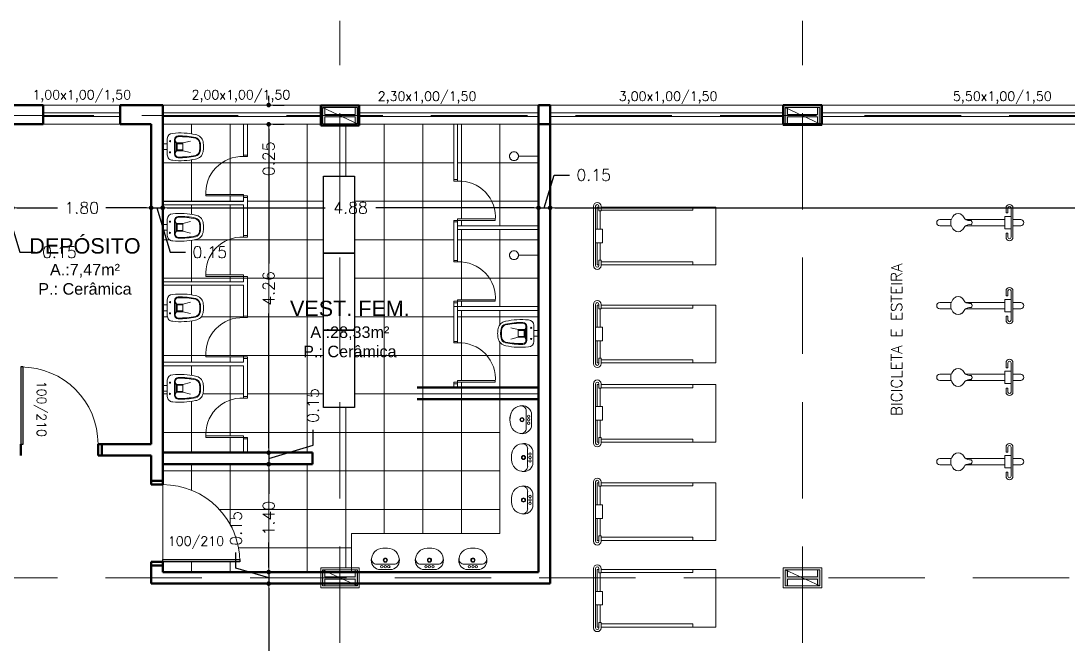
# Model space of a CAD drawing. Header units: millimetres. Extents: x 873 to 1072, y 159 to 369.
# Drawn here: x 959.14 to 972.72, y 185.59 to 193.68 of the extents above; entities that cross this region are included whole.
import ezdxf

# ---------------------------------------------------------------- set-up
doc = ezdxf.new("R2010")
doc.units = ezdxf.units.MM
doc.header["$LTSCALE"] = 10
doc.header["$PDMODE"] = 34
doc.linetypes.add('DASHDOT', pattern=[25.4, 12.7, -6.35, 0, -6.35])
doc.linetypes.add('DASHED2', pattern=[0.375, 0.25, -0.125])
doc.layers.get('0').update_dxf_attribs({"color": 90})
for name, color, linetype, lineweight in [('cinza 03', 252, 'Continuous', 13), ('COTA', 90, 'Continuous', 9), ('Esquadrias', 180, 'Continuous', 30), ('HID', 16, 'Continuous', 20), ('linha estutura', 252, 'Continuous', 13), ('MOB', 90, 'Continuous', 13), ('Mobilia', 90, 'Continuous', 13), ('MOVEIS', 90, 'Continuous', 13), ('PAREDES', 50, 'Continuous', 50), ('PAREDES 2', 50, 'Continuous', 50), ('Pilares', 16, 'Continuous', 20), ('pn 02', 16, 'Continuous', 20), ('PN-01', 90, 'Continuous', 13), ('PN-03', 180, 'Continuous', 30), ('SANITARIOS', 90, 'Continuous', 13), ('texto', 16, 'Continuous', 20)]:
    doc.layers.add(name, color=color, linetype=linetype, lineweight=lineweight)
doc.styles.get("Standard").update_dxf_attribs({"font": 'simplex.shx'})
doc.dimstyles.new('1-100', dxfattribs={"dimtxt": 0.15, "dimasz": 0.06, "dimexe": 0.2, "dimexo": 0.1, "dimgap": 0.1, "dimtad": 0, "dimzin": 0, "dimdsep": 46, "dimtxsty": 'Standard', "dimblk": 'DOT', "dimcen": 0.09, "dimclrd": 90, "dimclre": 90, "dimclrt": 16, "dimadec": 0, "dimazin": 0, "dimtfac": 1, "dimtofl": 0, "dimtmove": 0, "dimatfit": 3, "dimldrblk": 'DOT', "dimfxl": 0, "dimtolj": 1, "dimtzin": 0, "dimarcsym": 0})

# ---------------------------------------------------------------- blocks, each defined once
blk = doc.blocks.new('carraro-vaso-P')
at = {"layer": 'SANITARIOS'}
for p, q in [((-0.043, 0), (0.042, 0)), ((-0.043, 0), (-0.043, -0.01)), ((0.042, 0), (0.042, -0.01)), ((-0.105, -0.06), (0, -0.06)), ((-0.043, -0.01), (0.042, -0.01)), ((-0.038, -0.01), (-0.038, -0.06)), ((0, -0.06), (0.105, -0.06)), ((0.037, -0.01), (0.037, -0.06))]:
    blk.add_line(p, q, dxfattribs=at)
at = {"layer": 'SANITARIOS', "color": 7}
for p, q in [((-0.05, -0.178), (-0.078, -0.164)), ((-0.05, -0.263), (-0.075, -0.359)), ((0.05, -0.178), (0.078, -0.164)), ((0.05, -0.263), (0.074, -0.359))]:
    blk.add_line(p, q, dxfattribs=at)
at = {"layer": 'SANITARIOS', "color": 8}
for p, q in [((-0.05, -0.178), (-0.05, -0.263)), ((-0.05, -0.178), (0.05, -0.178)), ((-0.05, -0.263), (0.05, -0.263)), ((-0.04, -0.188), (-0.04, -0.263)), ((-0.04, -0.188), (0.04, -0.188)), ((0.04, -0.188), (0.04, -0.263)), ((0.05, -0.178), (0.05, -0.263))]:
    blk.add_line(p, q, dxfattribs=at)
at = {"layer": 'SANITARIOS'}
blk.add_lwpolyline([(0, -0.492, -0.052452), (-0.058, -0.486, -0.283821), (-0.121, -0.428, -0.055409), (-0.142, -0.202, -0.40571), (-0.092, -0.153), (0, -0.153), (0.092, -0.153, -0.40571), (0.142, -0.202, -0.055409), (0.121, -0.428, -0.283821), (0.058, -0.486, -0.052452), (0, -0.492, -0.051673)], format="xyb", dxfattribs=at)
at = {"layer": 'SANITARIOS', "color": 7}
blk.add_lwpolyline([(0, -0.482, -0.052555), (-0.056, -0.476, -0.282834), (-0.112, -0.426, -0.055302), (-0.132, -0.202, -0.405417), (-0.092, -0.163), (0.092, -0.163, -0.405417), (0.132, -0.202, -0.055302), (0.111, -0.426, -0.282834), (0.056, -0.476, -0.052555), (0, -0.482, -0.052555)], format="xyb", dxfattribs=at)
at = {"layer": 'SANITARIOS', "color": 8}
for centre in [(-0.073, -0.095), (0.072, -0.095)]:
    blk.add_circle(centre, 0.0075, dxfattribs=at)
at = {"layer": 'SANITARIOS'}
for centre, radius, start, end in [((0.755, -0.228), 0.935, 174.0046, 192.2109), ((-0.105, -0.13), 0.07, 90, 180), ((0.105, -0.13), 0.07, 0, 90), ((-0.755, -0.228), 0.935, 347.7891, 5.9954), ((-0.045, -0.41), 0.115, 187.7128, 260.2946), ((0, -0.216), 0.314, 258.1908, 270.023), ((0, -0.216), 0.314, 269.977, 281.8092), ((0.045, -0.41), 0.115, 279.7054, 352.2872)]:
    blk.add_arc(centre, radius, start, end, dxfattribs=at)
blk = doc.blocks.new('PIA')
at = {"layer": 'SANITARIOS'}
for q in [(930.986, 331.097), (931.211, 331.097)]:
    blk.add_line((931.098, 331.097), q, dxfattribs=at)
blk.add_lwpolyline([(931.188, 331.165), (931.008, 331.165)], dxfattribs=at)
blk.add_lwpolyline([(930.984, 330.914, 0.140097), (931.098, 330.886)], format="xyb", dxfattribs=at)
at = {"layer": 'SANITARIOS', "color": 7}
for centre, radius in [((931.053, 331.129), 0.0158), ((931.098, 331.129), 0.0158), ((931.143, 331.129), 0.0158), ((931.098, 331.043), 0.027)]:
    blk.add_circle(centre, radius, dxfattribs=at)
at = {"layer": 'SANITARIOS', "color": 8}
blk.add_circle((931.098, 331.043), 0.0203, dxfattribs=at)
at = {"layer": 'SANITARIOS'}
for centre, radius, start, end in [((931.04, 331.045), 0.124, 104.7967, 191.2251), ((931.157, 331.045), 0.124, 348.7749, 75.2033), ((930.986, 331.03), 0.0675, 90, 187.2354), ((931.06, 331.035), 0.142, 185.4529, 237.5567), ((931.211, 331.03), 0.0675, 352.7646, 90), ((931.136, 331.035), 0.142, 302.4433, 354.5471), ((931.092, 331.1), 0.214, 239.8755, 271.7757), ((931.105, 331.1), 0.214, 268.2243, 300.1245)]:
    blk.add_arc(centre, radius, start, end, dxfattribs=at)
blk = doc.blocks.new('_DOT')
at = {"color": 0, "linetype": 'ByBlock'}
blk.add_line((-0.5, 0), (-1, 0), dxfattribs=at)
at = {"color": 0, "linetype": 'ByBlock', "const_width": 0.5}
blk.add_lwpolyline([(-0.25, 0, 1), (0.25, 0, 1)], format="xyb", close=True, dxfattribs=at)
blk = doc.blocks.new('*D145')
at = {"layer": 'Defpoints', "color": 0}
for p in [(958.88, 191.253), (959.03, 191.253), (959.03, 191.253)]:
    blk.add_point(p, dxfattribs=at)
at = {"layer": 'linha estutura', "color": 90, "lineweight": -2}
for p, q in [((958.82, 191.253), (958.76, 191.253)), ((958.88, 191.253), (959.03, 191.253)), ((958.955, 191.253), (959.127, 190.678)), ((959.09, 191.253), (959.15, 191.253)), ((958.88, 191.153), (958.88, 191.053)), ((959.03, 191.153), (959.03, 191.053)), ((959.127, 190.678), (959.327, 190.678))]:
    blk.add_line(p, q, dxfattribs=at)
at = {"layer": 'linha estutura', "color": 90, "lineweight": -2, "xscale": 0.06, "yscale": 0.06, "zscale": 0.06}
blk.add_blockref('_DOT', (958.88, 191.253), dxfattribs=at)
at = {"layer": 'linha estutura', "color": 90, "lineweight": -2, "xscale": 0.06, "yscale": 0.06, "zscale": 0.06, "rotation": 180}
blk.add_blockref('_DOT', (959.03, 191.253), dxfattribs=at)
at = {"layer": 'linha estutura', "color": 16, "insert": (959.641, 190.678), "char_height": 0.15, "attachment_point": 5}
blk.add_mtext('\\A1;0.15', dxfattribs=at)
blk = doc.blocks.new('*D146')
at = {"layer": 'Defpoints', "color": 0}
for p in [(959.03, 191.253), (960.83, 191.253), (960.83, 191.253)]:
    blk.add_point(p, dxfattribs=at)
at = {"layer": 'linha estutura', "color": 90, "lineweight": -2}
for p, q in [((959.09, 191.253), (959.615, 191.253)), ((960.77, 191.253), (960.244, 191.253)), ((959.03, 191.153), (959.03, 191.053)), ((960.83, 191.153), (960.83, 191.053))]:
    blk.add_line(p, q, dxfattribs=at)
at = {"layer": 'linha estutura', "color": 90, "lineweight": -2, "xscale": 0.06, "yscale": 0.06, "zscale": 0.06, "rotation": 180}
blk.add_blockref('_DOT', (959.03, 191.253), dxfattribs=at)
at = {"layer": 'linha estutura', "color": 90, "lineweight": -2, "xscale": 0.06, "yscale": 0.06, "zscale": 0.06}
blk.add_blockref('_DOT', (960.83, 191.253), dxfattribs=at)
at = {"layer": 'linha estutura', "color": 16, "insert": (959.93, 191.253), "char_height": 0.15, "attachment_point": 5}
blk.add_mtext('\\A1;1.80', dxfattribs=at)
blk = doc.blocks.new('*D147')
at = {"layer": 'Defpoints', "color": 0}
for p in [(960.83, 191.253), (960.98, 191.253), (960.98, 191.253)]:
    blk.add_point(p, dxfattribs=at)
at = {"layer": 'linha estutura', "color": 90, "lineweight": -2}
for p, q in [((960.77, 191.253), (960.71, 191.253)), ((960.83, 191.253), (960.98, 191.253)), ((960.905, 191.253), (961.077, 190.678)), ((961.04, 191.253), (961.1, 191.253)), ((960.83, 191.153), (960.83, 191.053)), ((960.98, 191.153), (960.98, 191.053)), ((961.077, 190.678), (961.277, 190.678))]:
    blk.add_line(p, q, dxfattribs=at)
at = {"layer": 'linha estutura', "color": 90, "lineweight": -2, "xscale": 0.06, "yscale": 0.06, "zscale": 0.06}
blk.add_blockref('_DOT', (960.83, 191.253), dxfattribs=at)
at = {"layer": 'linha estutura', "color": 90, "lineweight": -2, "xscale": 0.06, "yscale": 0.06, "zscale": 0.06, "rotation": 180}
blk.add_blockref('_DOT', (960.98, 191.253), dxfattribs=at)
at = {"layer": 'linha estutura', "color": 16, "insert": (961.591, 190.678), "char_height": 0.15, "attachment_point": 5}
blk.add_mtext('\\A1;0.15', dxfattribs=at)
blk = doc.blocks.new('*D148')
at = {"layer": 'Defpoints', "color": 0}
for p in [(960.98, 191.253), (965.855, 191.253), (965.855, 191.253)]:
    blk.add_point(p, dxfattribs=at)
at = {"layer": 'linha estutura', "color": 90, "lineweight": -2}
for p, q in [((965.855, 191.353), (965.855, 191.453)), ((961.04, 191.253), (963.089, 191.253)), ((965.795, 191.253), (963.746, 191.253)), ((960.98, 191.153), (960.98, 191.053))]:
    blk.add_line(p, q, dxfattribs=at)
at = {"layer": 'linha estutura', "color": 90, "lineweight": -2, "xscale": 0.06, "yscale": 0.06, "zscale": 0.06, "rotation": 180}
blk.add_blockref('_DOT', (960.98, 191.253), dxfattribs=at)
at = {"layer": 'linha estutura', "color": 90, "lineweight": -2, "xscale": 0.06, "yscale": 0.06, "zscale": 0.06}
blk.add_blockref('_DOT', (965.855, 191.253), dxfattribs=at)
at = {"layer": 'linha estutura', "color": 16, "insert": (963.417, 191.253), "char_height": 0.15, "attachment_point": 5}
blk.add_mtext('\\A1;4.88', dxfattribs=at)
blk = doc.blocks.new('*D149')
at = {"layer": 'Defpoints', "color": 0}
for p in [(965.855, 191.253), (966.005, 191.253), (966.005, 191.253)]:
    blk.add_point(p, dxfattribs=at)
at = {"layer": 'linha estutura', "color": 90, "lineweight": -2}
for p, q in [((965.93, 191.253), (966.057, 191.678)), ((966.057, 191.678), (966.257, 191.678)), ((965.855, 191.353), (965.855, 191.453)), ((966.005, 191.353), (966.005, 191.453)), ((965.795, 191.253), (965.735, 191.253)), ((965.855, 191.253), (966.005, 191.253)), ((966.065, 191.253), (966.125, 191.253))]:
    blk.add_line(p, q, dxfattribs=at)
at = {"layer": 'linha estutura', "color": 90, "lineweight": -2, "xscale": 0.06, "yscale": 0.06, "zscale": 0.06}
blk.add_blockref('_DOT', (965.855, 191.253), dxfattribs=at)
at = {"layer": 'linha estutura', "color": 90, "lineweight": -2, "xscale": 0.06, "yscale": 0.06, "zscale": 0.06, "rotation": 180}
blk.add_blockref('_DOT', (966.005, 191.253), dxfattribs=at)
at = {"layer": 'linha estutura', "color": 16, "insert": (966.571, 191.678), "char_height": 0.15, "attachment_point": 5}
blk.add_mtext('\\A1;0.15', dxfattribs=at)
blk = doc.blocks.new('*D150')
at = {"layer": 'Defpoints', "color": 0}
for p in [(966.005, 191.253), (987.155, 191.253), (987.155, 191.253)]:
    blk.add_point(p, dxfattribs=at)
at = {"layer": 'linha estutura', "color": 90, "lineweight": -2}
for p, q in [((966.005, 191.353), (966.005, 191.453)), ((987.155, 191.353), (987.155, 191.453)), ((966.065, 191.253), (976.208, 191.253)), ((987.095, 191.253), (976.951, 191.253))]:
    blk.add_line(p, q, dxfattribs=at)
at = {"layer": 'linha estutura', "color": 90, "lineweight": -2, "xscale": 0.06, "yscale": 0.06, "zscale": 0.06, "rotation": 180}
blk.add_blockref('_DOT', (966.005, 191.253), dxfattribs=at)
at = {"layer": 'linha estutura', "color": 90, "lineweight": -2, "xscale": 0.06, "yscale": 0.06, "zscale": 0.06}
blk.add_blockref('_DOT', (987.155, 191.253), dxfattribs=at)
at = {"layer": 'linha estutura', "color": 16, "insert": (976.58, 191.253), "char_height": 0.15, "attachment_point": 5}
blk.add_mtext('\\A1;21.15', dxfattribs=at)
blk = doc.blocks.new('*D164')
at = {"layer": 'Defpoints', "color": 0}
for p in [(962.312, 192.587), (962.312, 192.337), (962.355, 192.337)]:
    blk.add_point(p, dxfattribs=at)
at = {"layer": 'linha estutura', "color": 90, "lineweight": -2}
for p, q in [((962.355, 192.647), (962.355, 192.707)), ((962.412, 192.587), (962.555, 192.587)), ((962.412, 192.337), (962.555, 192.337)), ((962.355, 192.277), (962.355, 192.217))]:
    blk.add_line(p, q, dxfattribs=at)
at = {"layer": 'linha estutura', "color": 90, "lineweight": -2, "xscale": 0.06, "yscale": 0.06, "zscale": 0.06}
for p, rotation in [((962.355, 192.587), 270), ((962.355, 192.337), 90)]:
    blk.add_blockref('_DOT', p, dxfattribs=dict(at, rotation=rotation))
at = {"layer": 'linha estutura', "color": 16, "insert": (962.355, 191.889), "char_height": 0.15, "attachment_point": 5, "rotation": 90}
blk.add_mtext('\\A1;0.25', dxfattribs=at)
blk = doc.blocks.new('*D165')
at = {"layer": 'Defpoints', "color": 0}
for p in [(962.312, 192.337), (962.355, 188.075), (962.355, 188.075)]:
    blk.add_point(p, dxfattribs=at)
at = {"layer": 'linha estutura', "color": 90, "lineweight": -2}
for p, q in [((962.412, 192.337), (962.555, 192.337)), ((962.355, 192.277), (962.355, 190.531)), ((962.355, 188.135), (962.355, 189.881)), ((962.455, 188.075), (962.555, 188.075))]:
    blk.add_line(p, q, dxfattribs=at)
at = {"layer": 'linha estutura', "color": 90, "lineweight": -2, "xscale": 0.06, "yscale": 0.06, "zscale": 0.06}
for p, rotation in [((962.355, 192.337), 90), ((962.355, 188.075), 270)]:
    blk.add_blockref('_DOT', p, dxfattribs=dict(at, rotation=rotation))
at = {"layer": 'linha estutura', "color": 16, "insert": (962.355, 190.206), "char_height": 0.15, "attachment_point": 5, "rotation": 90}
blk.add_mtext('\\A1;4.26', dxfattribs=at)
blk = doc.blocks.new('*D166')
at = {"layer": 'Defpoints', "color": 0}
for p in [(962.355, 188.075), (962.355, 187.925), (962.355, 187.925)]:
    blk.add_point(p, dxfattribs=at)
at = {"layer": 'linha estutura', "color": 90, "lineweight": -2}
for p, q in [((962.93, 188.172), (962.93, 188.372)), ((962.355, 188.135), (962.355, 188.195)), ((962.355, 188), (962.93, 188.172)), ((962.355, 188.075), (962.355, 187.925)), ((962.455, 188.075), (962.555, 188.075)), ((962.355, 187.865), (962.355, 187.805)), ((962.455, 187.925), (962.555, 187.925))]:
    blk.add_line(p, q, dxfattribs=at)
at = {"layer": 'linha estutura', "color": 90, "lineweight": -2, "xscale": 0.06, "yscale": 0.06, "zscale": 0.06}
for p, rotation in [((962.355, 188.075), 270), ((962.355, 187.925), 90)]:
    blk.add_blockref('_DOT', p, dxfattribs=dict(at, rotation=rotation))
at = {"layer": 'linha estutura', "color": 16, "insert": (962.93, 188.687), "char_height": 0.15, "attachment_point": 5, "rotation": 90}
blk.add_mtext('\\A1;0.15', dxfattribs=at)
blk = doc.blocks.new('*D167')
at = {"layer": 'Defpoints', "color": 0}
for p in [(962.355, 187.925), (962.355, 186.525), (962.355, 186.525)]:
    blk.add_point(p, dxfattribs=at)
at = {"layer": 'linha estutura', "color": 90, "lineweight": -2}
for p, q in [((962.355, 187.865), (962.355, 187.539)), ((962.455, 187.925), (962.555, 187.925)), ((962.355, 186.585), (962.355, 186.911)), ((962.255, 186.525), (962.155, 186.525))]:
    blk.add_line(p, q, dxfattribs=at)
at = {"layer": 'linha estutura', "color": 90, "lineweight": -2, "xscale": 0.06, "yscale": 0.06, "zscale": 0.06}
for p, rotation in [((962.355, 187.925), 90), ((962.355, 186.525), 270)]:
    blk.add_blockref('_DOT', p, dxfattribs=dict(at, rotation=rotation))
at = {"layer": 'linha estutura', "color": 16, "insert": (962.355, 187.225), "char_height": 0.15, "attachment_point": 5, "rotation": 90}
blk.add_mtext('\\A1;1.40', dxfattribs=at)
blk = doc.blocks.new('*D168')
at = {"layer": 'Defpoints', "color": 0}
for p in [(962.355, 186.525), (962.355, 186.375), (962.355, 186.375)]:
    blk.add_point(p, dxfattribs=at)
at = {"layer": 'linha estutura', "color": 90, "lineweight": -2}
for p, q in [((961.93, 186.577), (961.93, 186.777)), ((962.355, 186.585), (962.355, 186.645)), ((962.355, 186.45), (961.93, 186.577)), ((962.255, 186.525), (962.155, 186.525)), ((962.355, 186.525), (962.355, 186.375)), ((962.255, 186.375), (962.155, 186.375)), ((962.355, 186.315), (962.355, 186.255))]:
    blk.add_line(p, q, dxfattribs=at)
at = {"layer": 'linha estutura', "color": 90, "lineweight": -2, "xscale": 0.06, "yscale": 0.06, "zscale": 0.06}
for p, rotation in [((962.355, 186.525), 270), ((962.355, 186.375), 90)]:
    blk.add_blockref('_DOT', p, dxfattribs=dict(at, rotation=rotation))
at = {"layer": 'linha estutura', "color": 16, "insert": (961.93, 187.092), "char_height": 0.15, "attachment_point": 5, "rotation": 90}
blk.add_mtext('\\A1;0.15', dxfattribs=at)
blk = doc.blocks.new('*D169')
at = {"layer": 'Defpoints', "color": 0}
for p in [(962.355, 186.375), (962.355, 181.125), (962.355, 181.125)]:
    blk.add_point(p, dxfattribs=at)
at = {"layer": 'linha estutura', "color": 90, "lineweight": -2}
for p, q in [((962.255, 186.375), (962.155, 186.375)), ((962.355, 186.315), (962.355, 184.079)), ((962.355, 181.185), (962.355, 183.421)), ((962.255, 181.125), (962.155, 181.125))]:
    blk.add_line(p, q, dxfattribs=at)
at = {"layer": 'linha estutura', "color": 90, "lineweight": -2, "xscale": 0.06, "yscale": 0.06, "zscale": 0.06}
for p, rotation in [((962.355, 186.375), 90), ((962.355, 181.125), 270)]:
    blk.add_blockref('_DOT', p, dxfattribs=dict(at, rotation=rotation))
at = {"layer": 'linha estutura', "color": 16, "insert": (962.355, 183.75), "char_height": 0.15, "attachment_point": 5, "rotation": 90}
blk.add_mtext('\\A1;5.25', dxfattribs=at)

msp = doc.modelspace()

# ---------------------------------------------------------------- hatches: boundary and pattern name
at = {"layer": 'cinza 03'}
h = msp.add_hatch(dxfattribs=at)
h.set_pattern_fill('_USER', color=256, scale=0.5, style=0, double=1, pattern_type=0)
h.set_pattern_definition([(0, (928.8546, 192.33744), (0, 0.5), []), (90, (928.8546, 192.33744), (-0.5, 3e-17), [])])
h.paths.add_polyline_path([(961.539, 191.427), (962.03, 191.427), (962.03, 191.407), (962.08, 191.407), (962.08, 191.387), (962.08, 191.227), (962.08, 190.892), (962.08, 190.872), (962.03, 190.872, 0.440458), (961.539, 190.382), (962.03, 190.382), (962.03, 190.362), (962.08, 190.362), (962.08, 190.342), (962.08, 190.182), (962.08, 189.848), (962.08, 189.828), (962.03, 189.828, 0.440458), (961.539, 189.338), (962.03, 189.338), (962.03, 189.318), (962.08, 189.318), (962.08, 189.298), (962.08, 189.138), (962.08, 188.803), (962.08, 188.783), (962.03, 188.783, 0.440458), (961.539, 188.293), (962.03, 188.293), (962.03, 188.273), (962.08, 188.273), (962.08, 188.253), (962.08, 188.075), (962.925, 188.075), (962.925, 187.925), (960.98, 187.925), (960.98, 187.66, -0.405453), (961.979, 186.69), (961.98, 186.69), (961.98, 186.66), (960.98, 186.66), (960.98, 186.525), (963.03, 186.525), (963.03, 186.58), (963.28, 186.58), (963.28, 188.663), (963.067, 188.663), (963.067, 189.663), (963.067, 190.663), (963.067, 191.663), (963.28, 191.663), (963.28, 192.32), (963.03, 192.32), (963.03, 192.337), (962.08, 192.337), (962.08, 191.937), (962.08, 191.917), (962.03, 191.917, 0.440458)])
h.paths.add_polyline_path([(962.03, 191.917), (962.03, 191.937), (962.03, 192.337), (960.98, 192.337), (960.98, 192.088), (960.99, 192.088), (960.99, 192.083), (961.04, 192.083), (961.04, 192.15, -0.414214), (961.11, 192.22, -0.079608), (961.405, 192.203, -0.327728), (961.503, 192.109, -0.051673), (961.51, 192.044, -0.051673), (961.503, 191.98, -0.327728), (961.405, 191.886, -0.079608), (961.109, 191.87, -0.414214), (961.039, 191.94), (961.04, 192.008), (960.99, 192.008), (960.99, 192.003), (960.98, 192.003), (960.98, 191.337), (962.03, 191.337), (962.03, 191.387), (962.03, 191.407), (961.54, 191.407, -0.453254)], flags=16)
h.paths.add_polyline_path([(962.03, 190.872), (962.03, 190.892), (962.03, 191.292), (960.98, 191.292), (960.98, 191.043), (960.99, 191.043), (960.99, 191.038), (961.04, 191.038), (961.04, 191.105, -0.414214), (961.11, 191.175, -0.079608), (961.405, 191.159, -0.327728), (961.503, 191.064, -0.051673), (961.51, 190.999, -0.051673), (961.503, 190.935, -0.327728), (961.405, 190.841, -0.079608), (961.109, 190.825, -0.414214), (961.039, 190.895), (961.04, 190.963), (960.99, 190.963), (960.99, 190.958), (960.98, 190.958), (960.98, 190.292), (962.03, 190.292), (962.03, 190.342), (962.03, 190.362), (961.54, 190.362, -0.453254)], flags=16)
h.paths.add_polyline_path([(962.03, 189.828), (962.03, 189.848), (962.03, 190.248), (960.98, 190.248), (960.98, 189.998), (960.99, 189.998), (960.99, 189.993), (961.04, 189.993), (961.04, 190.06, -0.414214), (961.11, 190.13, -0.079608), (961.405, 190.114, -0.327728), (961.503, 190.019, -0.051673), (961.51, 189.954, -0.051673), (961.503, 189.89, -0.327728), (961.405, 189.796, -0.079608), (961.109, 189.78, -0.414214), (961.039, 189.85), (961.04, 189.918), (960.99, 189.918), (960.99, 189.913), (960.98, 189.913), (960.98, 189.248), (962.03, 189.248), (962.03, 189.298), (962.03, 189.318), (961.54, 189.318, -0.453254)], flags=16)
h.paths.add_polyline_path([(962.03, 188.783), (962.03, 188.803), (962.03, 189.203), (960.98, 189.203), (960.98, 188.953), (960.99, 188.953), (960.99, 188.948), (961.04, 188.948), (961.04, 189.015, -0.414214), (961.11, 189.085, -0.079608), (961.405, 189.069, -0.327728), (961.503, 188.974, -0.051673), (961.51, 188.909, -0.051673), (961.503, 188.845, -0.327728), (961.405, 188.751, -0.079608), (961.109, 188.735, -0.414214), (961.039, 188.805), (961.04, 188.873), (960.99, 188.873), (960.99, 188.868), (960.98, 188.868), (960.98, 188.075), (962.03, 188.075), (962.03, 188.273), (961.54, 188.273, -0.453254)], flags=16)
h.paths.add_polyline_path([(963.28, 186.58), (963.43, 186.58), (963.43, 187.025), (965.355, 187.025), (965.355, 188.77), (965.855, 188.77), (965.855, 188.92), (964.755, 188.92), (964.755, 188.97), (964.755, 188.99), (964.805, 188.99), (964.805, 189.01), (965.295, 189.01, 0.440458), (964.805, 189.5), (964.755, 189.5), (964.755, 189.52), (964.755, 190.04), (964.805, 190.04), (964.805, 190.06), (965.295, 190.06, 0.440458), (964.805, 190.55), (964.755, 190.55), (964.755, 191.07), (964.755, 191.09), (964.805, 191.09), (964.805, 191.11), (965.295, 191.11, 0.440458), (964.805, 191.6), (964.755, 191.6), (964.755, 192.337), (963.53, 192.337), (963.53, 192.32), (963.28, 192.32), (963.28, 191.663), (963.467, 191.663), (963.467, 190.663), (963.467, 189.663), (963.467, 188.663), (963.28, 188.663)])
h.paths.add_polyline_path([(965.294, 188.99), (964.805, 188.99), (964.805, 188.97), (964.805, 188.92), (965.855, 188.92), (965.855, 189.581), (965.845, 189.581), (965.845, 189.586), (965.795, 189.586), (965.795, 189.518, -0.414214), (965.725, 189.448, -0.079608), (965.43, 189.464, -0.327728), (965.331, 189.558, -0.051673), (965.325, 189.622, -0.051673), (965.331, 189.687, -0.327728), (965.429, 189.782, -0.079608), (965.724, 189.798, -0.414214), (965.794, 189.728), (965.795, 189.661), (965.845, 189.661), (965.845, 189.666), (965.855, 189.666), (965.855, 189.92), (964.805, 189.92), (964.805, 189.52), (964.805, 189.5, -0.453254)])
h.paths.add_polyline_path([(964.805, 190.97), (964.805, 190.55, -0.453254), (965.294, 190.04), (964.805, 190.04), (964.805, 190.02), (964.805, 189.97), (965.855, 189.97), (965.855, 190.638), (965.595, 190.638, -1), (965.479, 190.638, -1), (965.595, 190.638), (965.855, 190.638), (965.855, 190.97)])
h.paths.add_polyline_path([(965.294, 191.09), (964.805, 191.09), (964.805, 191.07), (964.805, 191.02), (965.855, 191.02), (965.855, 191.923), (965.595, 191.923, -1), (965.479, 191.923, -1), (965.595, 191.923), (965.855, 191.923), (965.855, 192.337), (964.805, 192.337), (964.805, 191.6, -0.453254)])
h.paths.add_polyline_path([(962.595, 190.097), (964.222, 190.097), (964.222, 189.172), (962.595, 189.172)], flags=9)
at = {"layer": 'Pilares'}
for points in [[(963.055, 192.555), (963.055, 192.345), (963.085, 192.345), (963.085, 192.435), (963.475, 192.435), (963.475, 192.345), (963.505, 192.345), (963.505, 192.555), (963.475, 192.555), (963.475, 192.465), (963.085, 192.465), (963.085, 192.555)], [(969.055, 192.555), (969.055, 192.345), (969.085, 192.345), (969.085, 192.435), (969.475, 192.435), (969.475, 192.345), (969.505, 192.345), (969.505, 192.555), (969.475, 192.555), (969.475, 192.465), (969.085, 192.465), (969.085, 192.555)], [(963.055, 186.555), (963.055, 186.345), (963.085, 186.345), (963.085, 186.435), (963.475, 186.435), (963.475, 186.345), (963.505, 186.345), (963.505, 186.555), (963.475, 186.555), (963.475, 186.465), (963.085, 186.465), (963.085, 186.555)], [(969.055, 186.555), (969.055, 186.345), (969.085, 186.345), (969.085, 186.435), (969.475, 186.435), (969.475, 186.345), (969.505, 186.345), (969.505, 186.555), (969.475, 186.555), (969.475, 186.465), (969.085, 186.465), (969.085, 186.555)]]:
    msp.add_hatch(color=256, dxfattribs=at).paths.add_polyline_path(points)

# ---------------------------------------------------------------- linework, layer by layer
at = {"layer": 'cinza 03'}
msp.add_line((960.98, 187.66), (960.98, 186.69), dxfattribs=at)
for centre, radius, start, end in [((962.009, 191.448), 0.47, 87.4322, 184.9626), ((964.826, 191.131), 0.47, 355.0374, 92.5678), ((962.009, 190.403), 0.47, 87.4322, 184.9626), ((964.826, 190.081), 0.47, 355.0374, 92.5678), ((962.009, 189.358), 0.47, 87.4322, 184.9626), ((964.826, 189.031), 0.47, 355.0374, 92.5678), ((959.142, 188.187), 1, 0, 90), ((962.009, 188.313), 0.47, 87.4322, 184.9626), ((960.98, 186.66), 1, 0, 90), ((960.98, 186.66), 1, 0, 90)]:
    msp.add_arc(centre, radius, start, end, dxfattribs=at)
at = {"layer": 'COTA'}
msp.add_line((963.43, 186.525), (963.43, 187.025), dxfattribs=at)
at = {"layer": 'Esquadrias'}
for points in [[(959.142, 188.187), (959.172, 188.187), (959.172, 189.187), (959.142, 189.187)], [(960.98, 186.66), (960.98, 186.69), (961.98, 186.69), (961.98, 186.66)], [(960.98, 186.66), (960.98, 186.69), (961.98, 186.69), (961.98, 186.66)]]:
    msp.add_lwpolyline(points, close=True, dxfattribs=at)
at = {"layer": 'HID', "linetype": 'DASHDOT'}
for p, q in [((965.855, 191.923), (965.595, 191.923)), ((965.855, 190.638), (965.595, 190.638))]:
    msp.add_line(p, q, dxfattribs=at)
for centre in [(965.537, 191.923), (965.537, 190.638)]:
    msp.add_circle(centre, 0.0578, dxfattribs=at)
at = {"layer": 'linha estutura', "linetype": 'DASHED2', "ltscale": 0.5}
for p, q in [((963.28, 163.106), (963.28, 193.679)), ((969.28, 163.106), (969.28, 193.679)), ((904.46, 192.45), (984.81, 192.45)), ((903.99, 186.45), (990.82, 186.45))]:
    msp.add_line(p, q, dxfattribs=at)
at = {"layer": 'MOB'}
for p, q in [((965.355, 188.77), (965.355, 187.025)), ((965.355, 187.025), (963.43, 187.025))]:
    msp.add_line(p, q, dxfattribs=at)
at = {"layer": 'MOVEIS'}
for p, q in [((966.568, 191.273), (966.568, 190.503)), ((966.595, 191.273), (966.595, 190.503)), ((966.614, 191.262), (966.614, 190.976)), ((966.639, 191.262), (966.614, 191.262)), ((966.639, 191.273), (966.639, 191.216)), ((966.667, 191.273), (966.667, 191.216)), ((968.156, 191.262), (966.667, 191.262)), ((967.856, 191.222), (967.856, 191.262)), ((968.156, 190.514), (968.156, 191.262)), ((971.919, 191.186), (971.919, 191.251)), ((971.944, 191.186), (971.944, 191.251)), ((971.984, 190.871), (971.984, 191.251)), ((972.009, 190.871), (972.009, 191.251)), ((966.639, 191.216), (966.667, 191.216)), ((966.654, 191.216), (966.654, 190.976)), ((967.856, 191.222), (966.667, 191.222)), ((971.06, 191.101), (971.209, 191.101)), ((971.397, 191.101), (971.904, 191.101)), ((971.904, 190.981), (971.904, 191.141)), ((971.904, 191.141), (971.984, 191.141)), ((971.944, 191.186), (971.919, 191.186)), ((972.009, 191.101), (972.11, 191.101)), ((966.683, 190.976), (966.595, 190.976)), ((966.683, 190.976), (966.683, 190.8)), ((971.06, 191.021), (971.209, 191.021)), ((971.399, 191.021), (971.904, 191.021)), ((971.904, 190.981), (971.984, 190.981)), ((972.009, 191.021), (972.11, 191.021)), ((971.944, 190.923), (971.919, 190.923)), ((971.919, 190.871), (971.919, 190.923)), ((971.944, 190.871), (971.944, 190.923)), ((966.683, 190.8), (966.595, 190.8)), ((966.614, 190.8), (966.614, 190.514)), ((966.654, 190.8), (966.654, 190.575)), ((966.639, 190.575), (966.639, 190.503)), ((966.639, 190.575), (966.667, 190.575)), ((966.667, 190.575), (966.667, 190.503)), ((967.856, 190.554), (966.667, 190.554)), ((967.856, 190.514), (967.856, 190.554)), ((966.639, 190.514), (966.614, 190.514)), ((968.156, 190.514), (966.667, 190.514)), ((971.919, 190.109), (971.919, 190.174)), ((971.944, 190.109), (971.944, 190.174)), ((971.984, 189.794), (971.984, 190.174)), ((972.009, 189.794), (972.009, 190.174)), ((971.06, 190.024), (971.209, 190.024)), ((971.397, 190.024), (971.904, 190.024)), ((971.904, 190.064), (971.984, 190.064)), ((971.904, 189.904), (971.904, 190.064)), ((971.944, 190.109), (971.919, 190.109)), ((972.009, 190.024), (972.11, 190.024)), ((966.568, 190), (966.568, 189.23)), ((966.595, 190), (966.595, 189.23)), ((966.639, 189.989), (966.614, 189.989)), ((966.614, 189.989), (966.614, 189.703)), ((966.639, 190), (966.639, 189.942)), ((966.639, 189.942), (966.667, 189.942)), ((966.654, 189.942), (966.654, 189.703)), ((966.667, 190), (966.667, 189.942)), ((968.156, 189.989), (966.667, 189.989)), ((967.856, 189.949), (966.667, 189.949)), ((967.856, 189.949), (967.856, 189.989)), ((968.156, 189.241), (968.156, 189.989)), ((971.06, 189.944), (971.209, 189.944)), ((971.399, 189.944), (971.904, 189.944)), ((971.904, 189.904), (971.984, 189.904)), ((972.009, 189.944), (972.11, 189.944)), ((971.919, 189.794), (971.919, 189.846)), ((971.944, 189.846), (971.919, 189.846)), ((971.944, 189.794), (971.944, 189.846)), ((966.683, 189.703), (966.595, 189.703)), ((966.683, 189.703), (966.683, 189.527)), ((966.683, 189.527), (966.595, 189.527)), ((966.614, 189.527), (966.614, 189.241)), ((966.654, 189.527), (966.654, 189.302)), ((966.639, 189.241), (966.614, 189.241)), ((966.639, 189.302), (966.667, 189.302)), ((966.639, 189.302), (966.639, 189.23)), ((966.667, 189.302), (966.667, 189.23)), ((967.856, 189.281), (966.667, 189.281)), ((968.156, 189.241), (966.667, 189.241)), ((967.856, 189.241), (967.856, 189.281)), ((971.919, 189.176), (971.919, 189.242)), ((971.944, 189.176), (971.944, 189.242)), ((971.984, 188.862), (971.984, 189.242)), ((972.009, 188.862), (972.009, 189.242)), ((971.06, 189.092), (971.209, 189.092)), ((971.397, 189.092), (971.904, 189.092)), ((971.904, 189.132), (971.984, 189.132)), ((971.904, 188.972), (971.904, 189.132)), ((971.944, 189.176), (971.919, 189.176)), ((972.009, 189.092), (972.11, 189.092)), ((966.568, 188.969), (966.568, 188.199)), ((966.595, 188.969), (966.595, 188.199)), ((966.614, 188.958), (966.614, 188.672)), ((966.639, 188.958), (966.614, 188.958)), ((966.639, 188.969), (966.639, 188.911)), ((966.667, 188.969), (966.667, 188.911)), ((968.156, 188.958), (966.667, 188.958)), ((967.856, 188.918), (967.856, 188.958)), ((968.156, 188.21), (968.156, 188.958)), ((971.06, 189.012), (971.209, 189.012)), ((971.399, 189.012), (971.904, 189.012)), ((971.904, 188.972), (971.984, 188.972)), ((972.009, 189.012), (972.11, 189.012)), ((966.639, 188.911), (966.667, 188.911)), ((966.654, 188.911), (966.654, 188.672)), ((967.856, 188.918), (966.667, 188.918)), ((971.919, 188.862), (971.919, 188.914)), ((971.944, 188.914), (971.919, 188.914)), ((971.944, 188.862), (971.944, 188.914)), ((966.683, 188.672), (966.595, 188.672)), ((966.683, 188.672), (966.683, 188.496)), ((966.683, 188.496), (966.595, 188.496)), ((966.614, 188.496), (966.614, 188.21)), ((966.654, 188.496), (966.654, 188.271)), ((966.639, 188.271), (966.639, 188.199)), ((966.639, 188.271), (966.667, 188.271)), ((966.667, 188.271), (966.667, 188.199)), ((967.856, 188.25), (966.667, 188.25)), ((967.856, 188.21), (967.856, 188.25)), ((966.639, 188.21), (966.614, 188.21)), ((968.156, 188.21), (966.667, 188.21)), ((971.919, 188.083), (971.919, 188.148)), ((971.944, 188.083), (971.944, 188.148)), ((971.984, 187.768), (971.984, 188.148)), ((972.009, 187.768), (972.009, 188.148)), ((971.06, 187.998), (971.209, 187.998)), ((971.397, 187.998), (971.904, 187.998)), ((971.904, 188.038), (971.984, 188.038)), ((971.904, 187.878), (971.904, 188.038)), ((971.944, 188.083), (971.919, 188.083)), ((972.009, 187.998), (972.11, 187.998)), ((971.06, 187.918), (971.209, 187.918)), ((971.399, 187.918), (971.904, 187.918)), ((971.904, 187.878), (971.984, 187.878)), ((972.009, 187.918), (972.11, 187.918)), ((971.919, 187.768), (971.919, 187.82)), ((971.944, 187.82), (971.919, 187.82)), ((971.944, 187.768), (971.944, 187.82)), ((966.568, 187.695), (966.568, 186.925)), ((966.595, 187.695), (966.595, 186.925)), ((966.639, 187.684), (966.614, 187.684)), ((966.614, 187.684), (966.614, 187.398)), ((966.639, 187.695), (966.639, 187.638)), ((966.639, 187.638), (966.667, 187.638)), ((966.654, 187.638), (966.654, 187.398)), ((966.667, 187.695), (966.667, 187.638)), ((968.156, 187.684), (966.667, 187.684)), ((967.856, 187.644), (966.667, 187.644)), ((967.856, 187.644), (967.856, 187.684)), ((968.156, 186.936), (968.156, 187.684)), ((966.683, 187.398), (966.595, 187.398)), ((966.683, 187.398), (966.683, 187.222)), ((966.683, 187.222), (966.595, 187.222)), ((966.614, 187.222), (966.614, 186.936)), ((966.654, 187.222), (966.654, 186.997)), ((966.639, 186.936), (966.614, 186.936)), ((966.639, 186.997), (966.667, 186.997)), ((966.639, 186.997), (966.639, 186.925)), ((966.667, 186.997), (966.667, 186.925)), ((967.856, 186.976), (966.667, 186.976)), ((968.156, 186.936), (966.667, 186.936)), ((967.856, 186.936), (967.856, 186.976)), ((966.568, 186.571), (966.568, 185.801)), ((966.595, 186.571), (966.595, 185.801)), ((966.614, 186.56), (966.614, 186.274)), ((966.639, 186.56), (966.614, 186.56)), ((966.639, 186.571), (966.639, 186.513)), ((966.639, 186.513), (966.667, 186.513)), ((966.654, 186.513), (966.654, 186.274)), ((966.667, 186.571), (966.667, 186.513)), ((968.156, 186.56), (966.667, 186.56)), ((967.856, 186.52), (966.667, 186.52)), ((967.856, 186.52), (967.856, 186.56)), ((968.156, 185.812), (968.156, 186.56)), ((966.683, 186.274), (966.595, 186.274)), ((966.683, 186.274), (966.683, 186.098)), ((966.683, 186.098), (966.595, 186.098)), ((966.614, 186.098), (966.614, 185.812)), ((966.654, 186.098), (966.654, 185.872)), ((966.639, 185.812), (966.614, 185.812)), ((966.639, 185.872), (966.639, 185.801)), ((966.639, 185.872), (966.667, 185.872)), ((966.667, 185.872), (966.667, 185.801)), ((967.856, 185.852), (966.667, 185.852)), ((968.156, 185.812), (966.667, 185.812)), ((967.856, 185.812), (967.856, 185.852))]:
    msp.add_line(p, q, dxfattribs=at)
for centre, radius, start, end in [((966.617, 191.273), 0.0495, 0, 180), ((966.617, 191.273), 0.022, 0, 180), ((971.964, 191.251), 0.045, 0, 180), ((971.964, 191.251), 0.02, 0, 180), ((971.06, 191.061), 0.04, 90, 270), ((971.332, 191.061), 0.13, 130.1773, 229.8227), ((971.298, 191.102), 0.0758, 49.8227, 130.1773), ((971.258, 191.055), 0.137, 23.9914, 49.8227), ((971.454, 191.197), 0.111, 230.7028, 276.8813), ((972.11, 191.061), 0.04, 270, 90), ((971.298, 191.019), 0.0758, 229.8227, 310.1773), ((971.258, 191.066), 0.137, 310.1773, 336.0086), ((971.454, 190.924), 0.111, 83.1187, 129.2972), ((971.446, 191.061), 0.0337, 309.7279, 50.2721), ((971.964, 190.871), 0.045, 180, 0), ((971.964, 190.871), 0.02, 180, 0), ((966.617, 190.503), 0.0495, 180, 0), ((966.617, 190.503), 0.022, 180, 0), ((971.964, 190.174), 0.045, 0, 180), ((971.964, 190.174), 0.02, 0, 180), ((966.617, 190), 0.0495, 0, 180), ((966.617, 190), 0.022, 0, 180), ((971.06, 189.984), 0.04, 90, 270), ((971.332, 189.983), 0.13, 130.1773, 229.8227), ((971.298, 190.025), 0.0758, 49.8227, 130.1773), ((971.258, 189.978), 0.137, 23.9914, 49.8227), ((971.454, 190.12), 0.111, 230.7028, 276.8813), ((972.11, 189.984), 0.04, 270, 90), ((971.298, 189.942), 0.0758, 229.8227, 310.1773), ((971.258, 189.988), 0.137, 310.1773, 336.0086), ((971.454, 189.847), 0.111, 83.1187, 129.2972), ((971.446, 189.983), 0.0337, 309.7279, 50.2721), ((971.964, 189.794), 0.045, 180, 0), ((971.964, 189.794), 0.02, 180, 0), ((966.617, 189.23), 0.0495, 180, 0), ((966.617, 189.23), 0.022, 180, 0), ((971.964, 189.242), 0.045, 0, 180), ((971.964, 189.242), 0.02, 0, 180), ((971.06, 189.052), 0.04, 90, 270), ((971.332, 189.051), 0.13, 130.1773, 229.8227), ((971.298, 189.092), 0.0758, 49.8227, 130.1773), ((971.258, 189.046), 0.137, 23.9914, 49.8227), ((971.454, 189.188), 0.111, 230.7028, 276.8813), ((971.446, 189.051), 0.0337, 309.7279, 50.2721), ((972.11, 189.052), 0.04, 270, 90), ((966.617, 188.969), 0.0495, 0, 180), ((966.617, 188.969), 0.022, 0, 180), ((971.298, 189.01), 0.0758, 229.8227, 310.1773), ((971.258, 189.056), 0.137, 310.1773, 336.0086), ((971.454, 188.914), 0.111, 83.1187, 129.2972), ((971.964, 188.862), 0.045, 180, 0), ((971.964, 188.862), 0.02, 180, 0), ((966.617, 188.199), 0.0495, 180, 0), ((966.617, 188.199), 0.022, 180, 0), ((971.964, 188.148), 0.045, 0, 180), ((971.964, 188.148), 0.02, 0, 180), ((971.06, 187.958), 0.04, 90, 270), ((971.332, 187.957), 0.13, 130.1773, 229.8227), ((971.298, 187.999), 0.0758, 49.8227, 130.1773), ((971.258, 187.952), 0.137, 23.9914, 49.8227), ((971.454, 188.094), 0.111, 230.7028, 276.8813), ((971.446, 187.957), 0.0337, 309.7279, 50.2721), ((972.11, 187.958), 0.04, 270, 90), ((971.298, 187.916), 0.0758, 229.8227, 310.1773), ((971.258, 187.962), 0.137, 310.1773, 336.0086), ((971.454, 187.821), 0.111, 83.1187, 129.2972), ((966.617, 187.695), 0.0495, 0, 180), ((966.617, 187.695), 0.022, 0, 180), ((971.964, 187.768), 0.045, 180, 0), ((971.964, 187.768), 0.02, 180, 0), ((966.617, 186.925), 0.0495, 180, 0), ((966.617, 186.925), 0.022, 180, 0), ((966.617, 186.571), 0.0495, 0, 180), ((966.617, 186.571), 0.022, 0, 180), ((966.617, 185.801), 0.0495, 180, 0), ((966.617, 185.801), 0.022, 180, 0)]:
    msp.add_arc(centre, radius, start, end, dxfattribs=at)
at = {"layer": 'PAREDES'}
for p, q in [((966.005, 192.287), (966.005, 191.837)), ((966.005, 192.287), (966.005, 191.837)), ((966.005, 188.587), (966.005, 191.837)), ((965.855, 188.92), (964.28, 188.92)), ((965.855, 188.77), (964.28, 188.77)), ((960.142, 188.187), (960.142, 188.037)), ((960.142, 188.187), (960.142, 188.037)), ((960.142, 188.187), (960.142, 188.037)), ((960.192, 188.187), (960.192, 188.037)), ((962.925, 187.925), (962.925, 188.075)), ((960.98, 187.71), (960.83, 187.71)), ((960.98, 187.66), (960.83, 187.66)), ((960.98, 187.66), (960.83, 187.66)), ((960.98, 187.66), (960.83, 187.66))]:
    msp.add_line(p, q, dxfattribs=at)
at = {"layer": 'PAREDES', "linetype": 'Continuous'}
for p, q in [((960.98, 186.525), (965.855, 186.525)), ((960.98, 186.375), (966.005, 186.375))]:
    msp.add_line(p, q, dxfattribs=at)
at = {"layer": 'PAREDES 2'}
for p, q in [((959.43, 192.587), (958.88, 192.587)), ((959.43, 192.337), (959.43, 192.587)), ((960.98, 192.587), (960.43, 192.587)), ((960.43, 192.337), (960.43, 192.587)), ((960.98, 187.66), (960.98, 192.587)), ((963.03, 192.32), (963.03, 192.587)), ((963.03, 192.58), (963.03, 192.32)), ((963.03, 192.58), (963.53, 192.58)), ((963.53, 192.32), (963.53, 192.587)), ((963.53, 192.58), (963.53, 192.32)), ((965.855, 192.587), (965.855, 186.525)), ((966.005, 192.587), (965.855, 192.587)), ((966.005, 192.587), (966.005, 186.375)), ((969.03, 192.337), (969.03, 192.587)), ((969.53, 192.587), (969.03, 192.587)), ((969.53, 192.337), (969.53, 192.587)), ((959.43, 192.337), (959.03, 192.337)), ((960.83, 192.337), (960.43, 192.337)), ((960.83, 188.187), (960.83, 192.337)), ((963.03, 192.32), (963.53, 192.32)), ((966.005, 192.337), (965.855, 192.337)), ((969.53, 192.337), (969.03, 192.337)), ((959.142, 188.187), (959.142, 188.037)), ((960.142, 188.187), (960.83, 188.187)), ((960.142, 188.037), (960.83, 188.037)), ((960.83, 187.66), (960.83, 188.037)), ((962.925, 188.075), (960.98, 188.075)), ((962.925, 187.925), (960.98, 187.925)), ((960.83, 186.375), (960.83, 186.66)), ((960.98, 186.66), (960.83, 186.66)), ((960.98, 186.66), (960.83, 186.66)), ((960.98, 186.525), (960.98, 186.66)), ((960.98, 186.61), (960.83, 186.61)), ((960.83, 186.375), (960.98, 186.375))]:
    msp.add_line(p, q, dxfattribs=at)
at = {"layer": 'Pilares'}
for p, q in [((963.055, 192.555), (963.505, 192.555)), ((963.505, 192.345), (963.055, 192.555)), ((969.03, 192.58), (969.03, 192.32)), ((969.03, 192.58), (969.53, 192.58)), ((969.055, 192.555), (969.505, 192.555)), ((969.505, 192.345), (969.055, 192.555)), ((969.53, 192.58), (969.53, 192.32)), ((963.055, 192.345), (963.505, 192.345)), ((969.03, 192.32), (969.53, 192.32)), ((969.055, 192.345), (969.505, 192.345)), ((963.03, 186.58), (963.03, 186.32)), ((963.03, 186.58), (963.53, 186.58)), ((963.055, 186.555), (963.505, 186.555)), ((963.505, 186.345), (963.055, 186.555)), ((963.53, 186.58), (963.53, 186.32)), ((969.03, 186.58), (969.03, 186.32)), ((969.03, 186.58), (969.53, 186.58)), ((969.055, 186.555), (969.505, 186.555)), ((969.505, 186.345), (969.055, 186.555)), ((969.53, 186.58), (969.53, 186.32)), ((963.055, 186.345), (963.505, 186.345)), ((969.055, 186.345), (969.505, 186.345)), ((963.03, 186.32), (963.53, 186.32)), ((969.03, 186.32), (969.53, 186.32))]:
    msp.add_line(p, q, dxfattribs=at)
at = {"layer": 'Pilares', "linetype": 'Continuous'}
for p, q in [((963.085, 192.465), (963.085, 192.555)), ((963.085, 192.465), (963.475, 192.465)), ((963.475, 192.465), (963.475, 192.555)), ((969.085, 192.465), (969.085, 192.555)), ((969.085, 192.465), (969.475, 192.465)), ((969.475, 192.465), (969.475, 192.555)), ((963.085, 192.345), (963.085, 192.435)), ((963.085, 192.435), (963.475, 192.435)), ((963.475, 192.345), (963.475, 192.435)), ((969.085, 192.345), (969.085, 192.435)), ((969.085, 192.435), (969.475, 192.435)), ((969.475, 192.345), (969.475, 192.435)), ((963.085, 186.465), (963.085, 186.555)), ((963.475, 186.465), (963.475, 186.555)), ((969.085, 186.465), (969.085, 186.555)), ((969.475, 186.465), (969.475, 186.555)), ((963.085, 186.465), (963.475, 186.465)), ((963.085, 186.345), (963.085, 186.435)), ((963.085, 186.435), (963.475, 186.435)), ((963.475, 186.345), (963.475, 186.435)), ((969.085, 186.465), (969.475, 186.465)), ((969.085, 186.345), (969.085, 186.435)), ((969.085, 186.435), (969.475, 186.435)), ((969.475, 186.345), (969.475, 186.435))]:
    msp.add_line(p, q, dxfattribs=at)
for points in [[(963.085, 192.555), (963.055, 192.555), (963.055, 192.345), (963.085, 192.345)], [(963.475, 192.345), (963.505, 192.345), (963.505, 192.555), (963.475, 192.555)], [(969.085, 192.555), (969.055, 192.555), (969.055, 192.345), (969.085, 192.345)], [(969.475, 192.345), (969.505, 192.345), (969.505, 192.555), (969.475, 192.555)], [(963.085, 186.555), (963.055, 186.555), (963.055, 186.345), (963.085, 186.345)], [(963.475, 186.345), (963.505, 186.345), (963.505, 186.555), (963.475, 186.555)], [(969.085, 186.555), (969.055, 186.555), (969.055, 186.345), (969.085, 186.345)], [(969.475, 186.345), (969.505, 186.345), (969.505, 186.555), (969.475, 186.555)]]:
    msp.add_lwpolyline(points, dxfattribs=at)
at = {"layer": 'pn 02'}
for p, q in [((962.03, 191.937), (962.03, 192.337)), ((962.08, 192.337), (962.08, 191.937)), ((962.08, 191.937), (962.08, 192.337)), ((964.755, 191.6), (964.755, 192.337)), ((964.805, 191.6), (964.805, 192.337)), ((962.08, 191.937), (962.03, 191.937)), ((962.03, 191.937), (962.03, 191.917)), ((962.03, 191.917), (962.03, 191.937)), ((962.03, 191.917), (962.08, 191.917)), ((962.08, 191.917), (962.03, 191.917)), ((962.08, 191.917), (962.08, 191.937)), ((962.08, 191.937), (962.08, 191.917)), ((964.755, 191.62), (964.805, 191.62)), ((964.755, 191.6), (964.755, 191.62)), ((964.755, 191.62), (964.755, 191.6)), ((964.805, 191.6), (964.755, 191.6)), ((964.755, 191.6), (964.805, 191.6)), ((964.805, 191.62), (964.805, 191.6)), ((964.805, 191.6), (964.805, 191.62)), ((962.03, 191.427), (961.54, 191.427)), ((962.03, 191.407), (961.54, 191.407)), ((962.03, 191.427), (962.03, 191.387)), ((962.03, 191.387), (962.03, 191.407)), ((962.03, 191.407), (962.08, 191.407)), ((962.08, 191.407), (962.03, 191.407)), ((962.03, 191.337), (962.03, 191.387)), ((962.08, 191.387), (962.03, 191.387)), ((962.08, 191.387), (962.08, 191.407)), ((962.08, 191.387), (962.08, 191.227)), ((960.98, 191.337), (962.03, 191.337)), ((960.98, 191.292), (962.03, 191.292)), ((962.03, 190.892), (962.03, 191.292)), ((962.08, 191.292), (962.08, 190.892)), ((962.08, 190.892), (962.08, 191.292)), ((964.805, 191.11), (964.805, 191.07)), ((964.805, 191.11), (965.295, 191.11)), ((964.805, 191.09), (964.755, 191.09)), ((964.755, 191.07), (964.755, 191.09)), ((964.755, 191.09), (964.805, 191.09)), ((964.755, 190.55), (964.755, 191.07)), ((964.755, 191.07), (964.805, 191.07)), ((964.805, 191.07), (964.805, 191.09)), ((964.805, 191.09), (965.294, 191.09)), ((964.805, 190.55), (964.805, 191.07)), ((965.855, 191.02), (964.805, 191.02)), ((965.855, 190.97), (964.805, 190.97)), ((962.08, 190.892), (962.03, 190.892)), ((962.03, 190.892), (962.03, 190.872)), ((962.03, 190.872), (962.03, 190.892)), ((962.03, 190.872), (962.08, 190.872)), ((962.08, 190.872), (962.03, 190.872)), ((962.08, 190.872), (962.08, 190.892)), ((962.08, 190.892), (962.08, 190.872)), ((964.755, 190.57), (964.805, 190.57)), ((964.755, 190.55), (964.755, 190.57)), ((964.755, 190.57), (964.755, 190.55)), ((964.805, 190.57), (964.805, 190.55)), ((964.805, 190.55), (964.805, 190.57)), ((964.805, 190.55), (964.755, 190.55)), ((964.755, 190.55), (964.805, 190.55)), ((960.98, 190.292), (962.03, 190.292)), ((962.03, 190.382), (961.54, 190.382)), ((962.03, 190.362), (961.54, 190.362)), ((962.03, 190.382), (962.03, 190.342)), ((962.03, 190.342), (962.03, 190.362)), ((962.03, 190.362), (962.08, 190.362)), ((962.08, 190.362), (962.03, 190.362)), ((962.03, 190.292), (962.03, 190.342)), ((962.08, 190.342), (962.03, 190.342)), ((962.08, 190.342), (962.08, 190.362)), ((962.08, 190.342), (962.08, 190.182)), ((960.98, 190.248), (962.03, 190.248)), ((962.03, 189.848), (962.03, 190.248)), ((962.08, 190.248), (962.08, 189.848)), ((962.08, 189.848), (962.08, 190.248)), ((964.755, 189.52), (964.755, 190.04)), ((964.805, 190.04), (964.755, 190.04)), ((964.755, 190.02), (964.755, 190.04)), ((964.755, 190.04), (964.805, 190.04)), ((964.755, 190.02), (964.805, 190.02)), ((964.805, 190.06), (964.805, 190.02)), ((964.805, 190.06), (965.295, 190.06)), ((964.805, 189.52), (964.805, 190.04)), ((964.805, 190.02), (964.805, 190.04)), ((964.805, 190.04), (965.294, 190.04)), ((965.855, 189.97), (964.755, 189.97)), ((964.755, 189.92), (964.755, 189.52)), ((965.855, 189.92), (964.805, 189.92)), ((962.08, 189.848), (962.03, 189.848)), ((962.03, 189.848), (962.03, 189.828)), ((962.03, 189.828), (962.03, 189.848)), ((962.03, 189.828), (962.08, 189.828)), ((962.08, 189.828), (962.03, 189.828)), ((962.08, 189.828), (962.08, 189.848)), ((962.08, 189.848), (962.08, 189.828)), ((964.755, 189.52), (964.805, 189.52)), ((964.755, 189.5), (964.755, 189.52)), ((964.755, 189.52), (964.755, 189.5)), ((964.805, 189.5), (964.755, 189.5)), ((964.755, 189.5), (964.805, 189.5)), ((964.805, 189.52), (964.805, 189.5)), ((964.805, 189.5), (964.805, 189.52)), ((962.03, 189.338), (961.54, 189.338)), ((962.03, 189.338), (962.03, 189.298)), ((960.98, 189.248), (962.03, 189.248)), ((960.98, 189.203), (962.03, 189.203)), ((962.03, 189.318), (961.54, 189.318)), ((962.03, 189.298), (962.03, 189.318)), ((962.03, 189.318), (962.08, 189.318)), ((962.08, 189.318), (962.03, 189.318)), ((962.03, 189.248), (962.03, 189.298)), ((962.08, 189.298), (962.03, 189.298)), ((962.03, 188.803), (962.03, 189.203)), ((962.08, 189.298), (962.08, 189.318)), ((962.08, 189.298), (962.08, 189.138)), ((962.08, 189.203), (962.08, 188.803)), ((962.08, 188.803), (962.08, 189.203)), ((964.805, 188.99), (964.755, 188.99)), ((964.755, 188.97), (964.755, 188.99)), ((964.755, 188.99), (964.805, 188.99)), ((964.755, 188.92), (964.755, 188.97)), ((964.755, 188.97), (964.805, 188.97)), ((964.805, 189.01), (964.805, 188.97)), ((964.805, 189.01), (965.295, 189.01)), ((964.805, 188.97), (964.805, 188.99)), ((964.805, 188.99), (965.294, 188.99)), ((964.805, 188.92), (964.805, 188.97)), ((962.08, 188.803), (962.03, 188.803)), ((962.03, 188.803), (962.03, 188.783)), ((962.03, 188.783), (962.03, 188.803)), ((962.08, 188.783), (962.08, 188.803)), ((962.08, 188.803), (962.08, 188.783)), ((962.03, 188.783), (962.08, 188.783)), ((962.08, 188.783), (962.03, 188.783)), ((962.03, 188.293), (961.54, 188.293)), ((962.03, 188.273), (961.54, 188.273)), ((962.03, 188.293), (962.03, 188.075)), ((962.03, 188.253), (962.03, 188.273)), ((962.03, 188.273), (962.08, 188.273)), ((962.08, 188.273), (962.03, 188.273)), ((962.03, 188.203), (962.03, 188.253)), ((962.08, 188.253), (962.03, 188.253)), ((962.08, 188.253), (962.08, 188.273)), ((962.08, 188.253), (962.08, 188.075))]:
    msp.add_line(p, q, dxfattribs=at)
at = {"layer": 'PN-01'}
for p, q in [((960.43, 192.587), (959.43, 192.587)), ((960.43, 192.487), (959.43, 192.487)), ((963.03, 192.587), (960.98, 192.587)), ((963.03, 192.487), (960.98, 192.487)), ((965.855, 192.587), (963.53, 192.587)), ((965.855, 192.487), (963.53, 192.487)), ((966.005, 192.587), (969.03, 192.587)), ((966.005, 192.487), (969.03, 192.487)), ((969.53, 192.587), (975.03, 192.587)), ((969.53, 192.487), (975.03, 192.487)), ((960.43, 192.437), (959.43, 192.437)), ((960.43, 192.337), (959.43, 192.337)), ((963.03, 192.437), (960.98, 192.437)), ((963.03, 192.337), (960.98, 192.337)), ((965.855, 192.437), (963.53, 192.437)), ((965.855, 192.337), (963.53, 192.337)), ((966.005, 192.437), (969.03, 192.437)), ((966.005, 192.337), (969.03, 192.337)), ((969.53, 192.437), (975.03, 192.437)), ((969.53, 192.337), (975.03, 192.337))]:
    msp.add_line(p, q, dxfattribs=at)
at = {"layer": 'PN-03', "linetype": 'DASHDOT'}
for points in [[(963.067, 190.663), (963.067, 191.663), (963.467, 191.663), (963.467, 190.663)], [(963.067, 189.663), (963.067, 190.663), (963.467, 190.663), (963.467, 189.663)], [(963.067, 188.663), (963.067, 189.663), (963.467, 189.663), (963.467, 188.663)]]:
    msp.add_lwpolyline(points, close=True, dxfattribs=at)

# ---------------------------------------------------------------- block references
at = {"layer": 'MOB'}
for p, rotation in [((634.598, 1119.601), 270), ((634.617, 1119.11), 270), ((634.617, 1118.559), 270), ((1894.966, 517.723), 180), ((1895.538, 517.723), 180), ((1896.102, 517.723), 180)]:
    msp.add_blockref('PIA', p, dxfattribs=dict(at, rotation=rotation))
at = {"layer": 'Mobilia', "xscale": -1, "rotation": 89.87418197095876}
for p in [(960.98, 192.045), (960.98, 191), (960.98, 189.955), (960.98, 188.91)]:
    msp.add_blockref('carraro-vaso-P', p, dxfattribs=at)
at = {"layer": 'Mobilia', "rotation": 270.1258180290413}
msp.add_blockref('carraro-vaso-P', (965.855, 189.623), dxfattribs=at)

# ---------------------------------------------------------------- texts
at = {"layer": 'COTA', "char_height": 0.2, "width": 3.156, "attachment_point": 2}
for s, insert in [('{\\fArial|b0|i0|c0|p34;DEPÓSITO\\P\\H0.75x;A.:7,47m² \\PP.: Cerâmica}', (959.972, 190.859)), ('{\\fArial|b0|i0|c0|p34;VEST. FEM.\\P\\H0.75x;A.:28,33m² \\PP.: Cerâmica}', (963.408, 190.047))]:
    msp.add_mtext(s, dxfattribs=dict(at, insert=insert))
at = {"layer": 'MOVEIS'}
msp.add_text('BICICLETA E ESTEIRA', height=0.144, rotation=90, dxfattribs=at).set_placement((970.571, 188.549))
at = {"layer": 'texto'}
for s, p in [('1,00x1,00/1,50', (959.29, 192.661)), ('2,00x1,00/1,50', (961.355, 192.661)), ('2,30x1,00/1,50', (963.769, 192.642)), ('3,00x1,00/1,50', (966.896, 192.642)), ('5,50x1,00/1,50', (971.231, 192.642)), ('100/210', (961.047, 186.867))]:
    msp.add_text(s, height=0.12, dxfattribs=at).set_placement(p)
msp.add_text('100/210', height=0.12, rotation=270, dxfattribs=at).set_placement((959.349, 189.009))

# ---------------------------------------------------------------- dimensions: what is measured, and where the dimension line sits
at = {"layer": 'linha estutura'}
dim = msp.add_linear_dim(base=(962.355, 192.337), p1=(962.312, 192.587), p2=(962.312, 192.337), angle=90, dimstyle='1-100', dxfattribs=at)
dim.commit()
dim.dimension.update_dxf_attribs({"geometry": '*D164', "text_midpoint": (962.355, 191.889)})
for base, p1, p2, picture, middle in [((962.355, 188.075), (962.312, 192.337), (962.355, 188.075), '*D165', (962.355, 190.206)), ((962.355, 187.925), (962.355, 188.075), (962.355, 187.925), '*D166', (962.93, 188.472)), ((962.355, 186.525), (962.355, 187.925), (962.355, 186.525), '*D167', (962.355, 187.225)), ((962.355, 186.375), (962.355, 186.525), (962.355, 186.375), '*D168', (961.93, 186.877)), ((962.355, 181.125), (962.355, 186.375), (962.355, 181.125), '*D169', (962.355, 183.75))]:
    dim = msp.add_linear_dim(base=base, p1=p1, p2=p2, angle=90, dimstyle='1-100', override={"dimtmove": 1}, dxfattribs=at)
    dim.commit()
    dim.dimension.update_dxf_attribs({"geometry": picture, "text_midpoint": middle})
for base, p1, p2, picture, middle in [((966.005, 191.253), (965.855, 191.253), (966.005, 191.253), '*D149', (966.357, 191.678)), ((965.854594311, 191.253156431), (960.979594311, 191.253156431), (965.854594311, 191.253156431), '*D148', (963.417094311, 191.253156431)), ((987.155, 191.253), (966.005, 191.253), (987.155, 191.253), '*D150', (976.58, 191.253)), ((959.03, 191.253), (958.88, 191.253), (959.03, 191.253), '*D145', (959.427, 190.678)), ((960.83, 191.253), (959.03, 191.253), (960.83, 191.253), '*D146', (959.93, 191.253)), ((960.98, 191.253), (960.83, 191.253), (960.98, 191.253), '*D147', (961.377, 190.678))]:
    dim = msp.add_linear_dim(base=base, p1=p1, p2=p2, dimstyle='1-100', override={"dimtmove": 1}, dxfattribs=at)
    dim.commit()
    dim.dimension.update_dxf_attribs({"geometry": picture, "text_midpoint": middle})

doc.saveas('drawing.dxf')
